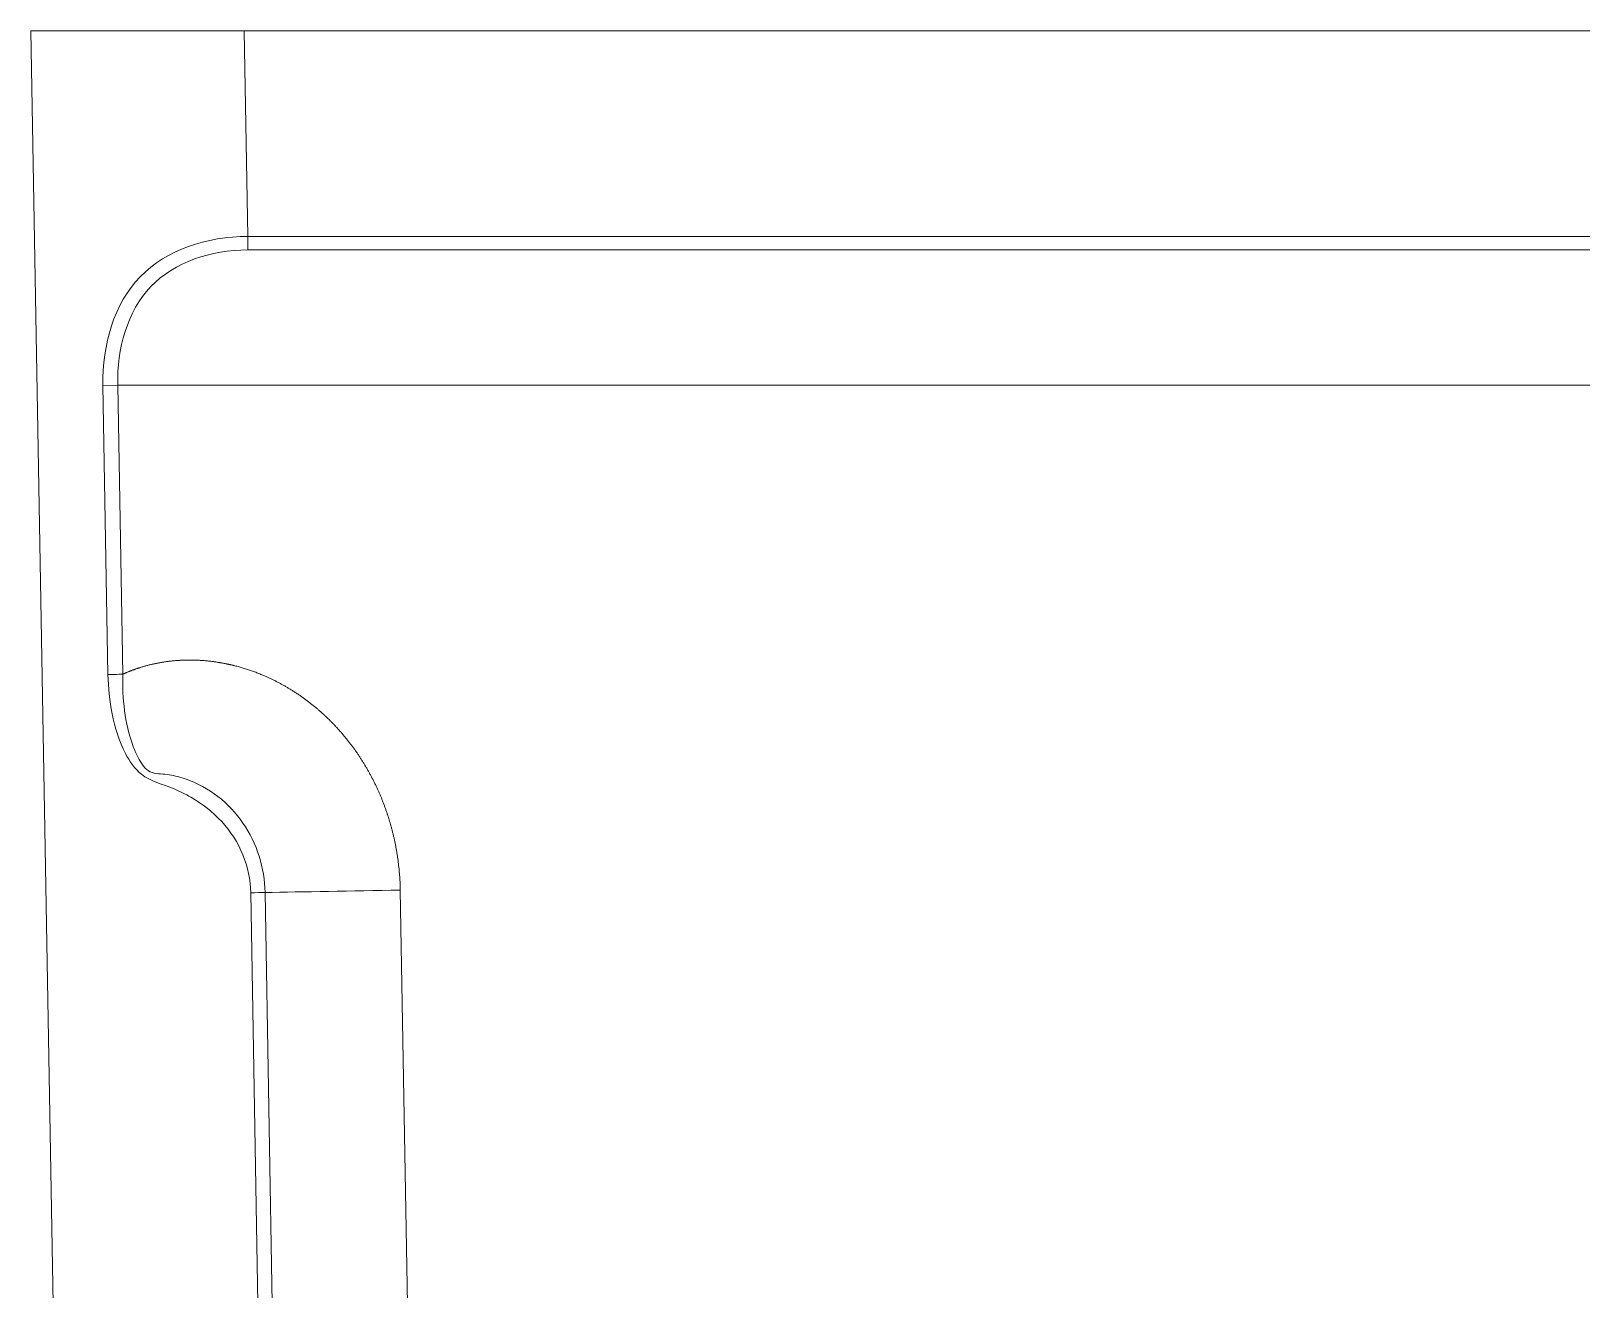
# Model space of a CAD drawing. Extents: x 4791 to 7950, y -233 to 2082.
# Drawn here: x 5415.6 to 5488.3, y 1741.2 to 1800.2 of the extents above; entities that cross this region are included whole.
import ezdxf

# ---------------------------------------------------------------- set-up
doc = ezdxf.new("R2010")
doc.units = 0
doc.header["$LTSCALE"] = 1.7
doc.header["$MEASUREMENT"] = 0
doc.layers.add('1', color=7, linetype='CONTINUOUS', true_color=0xffffff)

msp = doc.modelspace()

# ---------------------------------------------------------------- linework, layer by layer
at = {"layer": '1', "color": 7, "linetype": 'Continuous', "lineweight": 18}
for p, q in [((5415.581, 1800.216), (5425.583, 1800.216)), ((5417.769, 1674.867), (5415.581, 1800.216)), ((5491.633, 1800.216), (5425.583, 1800.216))]:
    msp.add_line(p, q, dxfattribs=at)
at = {"layer": '1', "color": 7, "linetype": 'Continuous', "lineweight": 13}
for p, q in [((5425.583, 1800.216), (5425.751, 1790.583)), ((5425.751, 1789.949), (5425.751, 1790.583)), ((5425.751, 1790.583), (5491.633, 1790.583)), ((5491.633, 1789.949), (5425.751, 1789.949)), ((5419.647, 1783.601), (5418.955, 1783.589)), ((5419.192, 1770.038), (5418.955, 1783.589)), ((5419.647, 1783.601), (5419.884, 1770.051)), ((5516.25, 1783.601), (5419.647, 1783.601)), ((5427.369, 1675.034), (5425.889, 1759.805)), ((5426.563, 1759.816), (5428.043, 1675.046)), ((5432.902, 1759.927), (5434.381, 1675.156))]:
    msp.add_line(p, q, dxfattribs=at)
for points, degree, knots in [([(5418.955, 1783.589), (5418.922, 1785.52), (5419.479, 1787.425), (5421.936, 1789.963), (5423.82, 1790.58), (5425.751, 1790.583)], 3, [0, 0, 0, 0, 0.5, 0.5, 1, 1, 1, 1]), ([(5425.751, 1789.949), (5424.018, 1789.949), (5422.312, 1789.391), (5420.096, 1787.064), (5419.614, 1785.334), (5419.647, 1783.601)], 3, [0, 0, 0, 0, 0.5, 0.5, 1, 1, 1, 1]), ([(5419.884, 1770.051), (5420.25, 1770.219), (5420.641, 1770.346), (5421.226, 1770.537), (5421.851, 1770.63), (5422.461, 1770.721), (5423.088, 1770.716), (5423.706, 1770.712), (5424.327, 1770.615), (5424.734, 1770.552), (5425.138, 1770.45), (5425.933, 1770.248), (5426.696, 1769.902), (5427.817, 1769.392), (5428.799, 1768.602), (5429.759, 1767.829), (5430.528, 1766.833), (5431.282, 1765.856), (5431.811, 1764.715), (5432.33, 1763.598), (5432.606, 1762.379), (5432.88, 1761.171), (5432.902, 1759.927)], 2, [0, 0, 0, 0.041559, 0.041559, 0.105455, 0.105455, 0.169351, 0.169351, 0.233247, 0.233247, 0.275844, 0.275844, 0.361039, 0.361039, 0.488831, 0.488831, 0.616623, 0.616623, 0.744416, 0.744416, 0.872208, 0.872208, 1, 1, 1]), ([(5425.889, 1759.805), (5425.879, 1760.409), (5425.751, 1761.022), (5425.287, 1762.152), (5424.94, 1762.687), (5424.104, 1763.598), (5423.603, 1763.985), (5423.081, 1764.285), (5422.822, 1764.434), (5422.557, 1764.563), (5421.758, 1764.903), (5421.189, 1765.011), (5420.758, 1765.364), (5420.449, 1765.616), (5420.204, 1765.966), (5419.71, 1766.901), (5419.511, 1767.546), (5419.382, 1768.202), (5419.264, 1768.8), (5419.203, 1769.421), (5419.192, 1770.038)], 3, [0, 0, 0, 0, 0.135122, 0.135122, 0.273122, 0.273122, 0.412752, 0.412752, 0.412752, 0.481009, 0.481009, 0.618271, 0.618271, 0.618271, 0.715954, 0.715954, 0.864834, 0.864834, 0.864834, 1, 1, 1, 1]), ([(5419.884, 1770.051), (5419.862, 1768.912), (5419.98, 1767.746), (5420.452, 1766.451), (5420.564, 1766.2), (5420.846, 1765.743), (5421.012, 1765.51), (5421.516, 1765.363), (5421.796, 1765.379), (5422.334, 1765.291), (5422.6, 1765.223), (5423.917, 1764.766), (5424.87, 1764.021), (5426.179, 1762.126), (5426.543, 1760.955), (5426.563, 1759.816)], 3, [0, 0, 0, 0, 0.25, 0.25, 0.3125, 0.3125, 0.375, 0.375, 0.4375, 0.4375, 0.5, 0.5, 0.75, 0.75, 1, 1, 1, 1])]:
    msp.add_open_spline(points, degree=degree, knots=knots, dxfattribs=at)
for points in [[(5419.192, 1770.038), (5419.376, 1770.042), (5419.629, 1770.046), (5419.884, 1770.051)], [(5425.889, 1759.805), (5426.131, 1759.809), (5426.376, 1759.813), (5426.563, 1759.816)], [(5432.902, 1759.927), (5430.613, 1759.887), (5428.333, 1759.847), (5426.563, 1759.816)]]:
    msp.add_open_spline(points, degree=3, dxfattribs=at)

doc.saveas('drawing.dxf')
